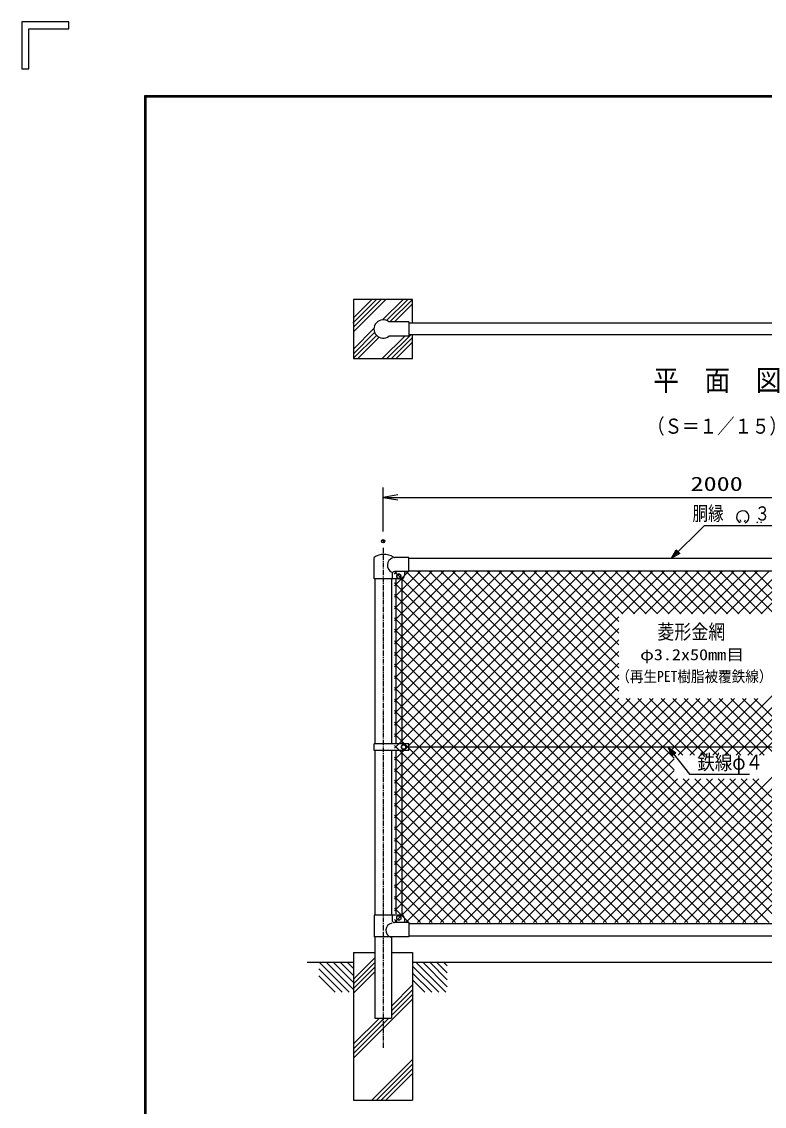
# Model space of a CAD drawing. Units: millimetres, scale not verified. Extents: x -4425 to 4425, y -3150 to 3150.
# Drawn here: x -4425 to -2165, y -152 to 3150 of the extents above; entities that cross this region are included whole.
import ezdxf
from ezdxf.enums import TextEntityAlignment as Align

# ---------------------------------------------------------------- set-up
doc = ezdxf.new("R2010")
doc.units = ezdxf.units.MM
doc.header["$LTSCALE"] = 20
doc.header["$PDMODE"] = 32
doc.header["$PDSIZE"] = 10
doc.linetypes.add('USER1', pattern=[1.125, 0.75, -0.125, 0.125, -0.125])
for name, color, linetype, lineweight in [('0-2_1', 7, 'Continuous', 25), ('0-3_10', 4, 'Continuous', 25), ('0-4_11', 4, 'Continuous', 25), ('0-6_14', 7, 'Continuous', 25), ('0-7_EXTCNT-L', 2, 'Continuous', 25), ('0-8_0', 7, 'Continuous', 25), ('0-C_WAKU', 7, 'Continuous', 25)]:
    doc.layers.add(name, color=color, linetype=linetype, lineweight=lineweight)
doc.layers.add('0-9_DEFPOINTS', color=7, linetype='Continuous')
doc.styles.add('ＭＳ ゴシック', font='')
doc.styles.get('ＭＳ ゴシック').set_extended_font_data('MS Gothic')

# ---------------------------------------------------------------- blocks, each defined once
blk = doc.blocks.new('DARROWS')
at = {"layer": '0-8_0', "color": 2}
blk.add_line((0, 0), (-19.982, 0), dxfattribs=at)
blk.add_lwpolyline([(-20, -3.333), (0, 0), (-20, 3.333)], dxfattribs=at)

msp = doc.modelspace()

# ---------------------------------------------------------------- linework, layer by layer
at = {"layer": '0-2_1', "color": 4}
for p, q in [((-3417.48, 2231.8), (-3344.98, 2304.3)), ((-3415.42, 2205.57), (-3316.7, 2304.3)), ((-3415.42, 2219.72), (-3330.84, 2304.3)), ((-3415.42, 2248), (-3359.12, 2304.3)), ((-3326.59, 2242.17), (-3264.46, 2304.3)), ((-3314.6, 2240.02), (-3250.32, 2304.3)), ((-3304.68, 2235.8), (-3236.18, 2304.3)), ((-3290.53, 2235.8), (-3235.42, 2290.91)), ((-3415.42, 2153.34), (-3353.29, 2215.46)), ((-3415.42, 2139.2), (-3351.14, 2203.48)), ((-3415.42, 2125.06), (-3345.52, 2194.95)), ((-3402.03, 2124.3), (-3337.28, 2189.05)), ((-3327.83, 2124.3), (-3259.33, 2192.8)), ((-3313.69, 2124.3), (-3241.19, 2196.8)), ((-3299.55, 2124.3), (-3235.42, 2188.43)), ((-3285.4, 2124.3), (-3235.42, 2174.28)), ((-2235.46, 1627.01), (-2238.52, 1633.58)), ((-2225.39, 1627), (-2221.77, 1633.28)), ((-3415.42, 234.65), (-3350.82, 299.25)), ((-3415.42, 220.5), (-3350.82, 285.1)), ((-3415.42, 206.36), (-3350.82, 270.96)), ((-3415.42, 192.22), (-3350.82, 256.82)), ((-3300.02, 152.91), (-3235.42, 217.51)), ((-3300.02, 137.91), (-3235.42, 202.51)), ((-3415.42, -5.77), (-3235.42, 174.23)), ((-3300.02, 123.77), (-3235.42, 188.37)), ((-3415.42, 37.51), (-3336.56, 116.38)), ((-3415.42, 22.52), (-3321.56, 116.38)), ((-3415.42, 8.37), (-3307.42, 116.38)), ((-3359.43, -133.62), (-3235.42, -9.62)), ((-3345.28, -133.62), (-3235.42, -23.76)), ((-3331.14, -133.62), (-3235.42, -37.9)), ((-3317, -133.62), (-3235.42, -52.04))]:
    msp.add_line(p, q, dxfattribs=at)
at = {"layer": '0-2_1'}
for p, q in [((-3247.42, 2235.8), (-3307.64, 2235.8)), ((-3247.42, 2235.8), (-3247.42, 2192.8)), ((-1403.42, 2231.8), (-3247.42, 2231.8)), ((-3247.42, 2192.8), (-3307.64, 2192.8)), ((-1403.42, 2196.8), (-3247.42, 2196.8)), ((-3247.42, 1516.38), (-1403.41, 1516.38)), ((-3270.42, 1453.88), (-3352.92, 1453.88)), ((-3350.82, 1453.88), (-3350.82, 951.37)), ((-3300.02, 1453.88), (-3300.02, 951.37)), ((-3297.92, 1468.88), (-3297.92, 1453.88)), ((-3260.42, 1468.88), (-3260.42, 1463.88)), ((-3247.42, 1478.38), (-1403.41, 1478.38)), ((-3350.82, 931.38), (-3350.82, 429.88)), ((-3300.02, 931.38), (-3300.02, 429.88)), ((-3286.92, 931.38), (-3286.92, 433.88)), ((-3267.92, 931.38), (-3267.92, 433.88)), ((-1403.41, 941.38), (-3247.42, 941.38)), ((-3270.42, 429.88), (-3352.92, 429.88)), ((-3297.92, 429.88), (-3297.92, 413.87)), ((-3267.92, 433.94), (-3264.42, 430.74)), ((-3260.42, 419.88), (-3260.42, 406.87)), ((-3247.42, 404.38), (-1403.41, 404.38)), ((-3350.82, 363.88), (-3350.82, 116.38)), ((-3300.02, 363.88), (-3300.02, 116.38)), ((-3247.42, 366.38), (-1403.41, 366.38)), ((-3415.42, 316.38), (-3350.82, 316.38)), ((-3415.42, 316.38), (-3415.42, -133.62)), ((-3300.02, 316.38), (-3235.42, 316.38)), ((-3235.42, 316.38), (-3235.42, -133.62)), ((-3350.82, 116.38), (-3300.02, 116.38)), ((-3415.42, -133.62), (-3235.42, -133.62))]:
    msp.add_line(p, q, dxfattribs=at)
for points in [[(-3235.42, 2231.8), (-3235.42, 2304.3), (-3415.42, 2304.3), (-3415.42, 2124.3)], [(-3415.42, 2124.3), (-3235.42, 2124.3), (-3235.42, 2196.8)]]:
    msp.add_lwpolyline(points, dxfattribs=at)
for points in [[(-3277.42, 1468.88), (-3283.92, 1465.13), (-3283.92, 1457.62), (-3277.42, 1453.87), (-3270.92, 1457.62), (-3270.92, 1465.13)], [(-3277.42, 413.87), (-3283.92, 417.63), (-3283.92, 425.13), (-3277.42, 428.88), (-3270.92, 425.13), (-3270.92, 417.63)]]:
    msp.add_lwpolyline(points, close=True, dxfattribs=at)
at = {"layer": '0-2_1', "color": 4}
msp.add_lwpolyline([(-2445.92, 914.73), (-2457.33, 941.38), (-2434.13, 924)], close=True, dxfattribs=at)
for points in [[(-2457.33, 941.38), (-2392.59, 859.03), (-2210.19, 859.03)], [(-2442.97, 917.05), (-2448.68, 930.37), (-2437.08, 921.68)]]:
    msp.add_lwpolyline(points, dxfattribs=at)
at = {"layer": '0-2_1'}
for centre in [(-3277.42, 1461.38), (-3277.42, 421.38)]:
    msp.add_circle(centre, 6.5, dxfattribs=at)
for centre, radius, start, end in [((-3325.42, 2214.3), 27.9, 50.40737, 309.59051), ((-3288.65, 1495.12), 23.62, 110.71131, 242.59012), ((-3290.92, 1468.88), 7, 90, 180), ((-3270.42, 1463.88), 10, 270, 0), ((-3253.42, 1468.88), 7, 90, 180), ((-3270.42, 419.88), 10, 0, 90), ((-3295.27, 383.35), 21.8, 98.96718, 253.42868), ((-3290.92, 413.87), 7, 180.00189, 270)]:
    msp.add_arc(centre, radius, start, end, dxfattribs=at)
at = {"layer": '0-2_1', "color": 4}
for centre, radius, start, end in [((-2230.42, 1642.12), 19, 292.92895, 245.65759), ((-2187.42, 1626.64), 2, 245.55066, 10.6575), ((-2173.42, 1626.63), 2, 169.34241, 276.63708)]:
    msp.add_arc(centre, radius, start, end, dxfattribs=at)
at = {"layer": '0-3_10', "linetype": 'USER1'}
msp.add_line((-3325.42, 1547.94), (-3325.42, 24.77), dxfattribs=at)
at = {"layer": '0-3_10'}
for points in [[(-2447.42, 1516.38), (-2347.42, 1616.38), (-1909.02, 1616.38)], [(-2424.97, 1533.52), (-2437.52, 1526.28), (-2430.28, 1538.83)]]:
    msp.add_lwpolyline(points, dxfattribs=at)
msp.add_lwpolyline([(-2422.32, 1530.87), (-2447.42, 1516.38), (-2432.93, 1541.48)], close=True, dxfattribs=at)
at = {"layer": '0-4_11', "color": 7}
for p, q in [((-3556.06, 286.38), (-3415.42, 286.38)), ((-3235.42, 286.38), (-1415.42, 286.38))]:
    msp.add_line(p, q, dxfattribs=at)
at = {"layer": '0-4_11'}
for p, q in [((-3520.83, 266.12), (-3449.7, 194.99)), ((-3519.87, 286.38), (-3428.48, 194.99)), ((-3498.66, 286.38), (-3415.42, 203.14)), ((-3477.44, 286.38), (-3415.42, 224.35)), ((-3456.23, 286.38), (-3415.42, 245.56)), ((-3435.02, 286.38), (-3415.42, 266.78)), ((-3235.42, 274.66), (-3155.67, 194.91)), ((-3225.92, 286.38), (-3134.45, 194.91)), ((-3204.7, 286.38), (-3130.01, 211.68)), ((-3183.49, 286.38), (-3130.01, 232.89)), ((-3162.28, 286.38), (-3130.01, 254.11)), ((-3141.07, 286.38), (-3130.01, 275.32)), ((-3520.83, 244.9), (-3470.91, 194.99)), ((-3235.42, 253.45), (-3176.88, 194.91)), ((-3235.42, 232.23), (-3198.09, 194.91))]:
    msp.add_line(p, q, dxfattribs=at)
at = {"layer": '0-6_14'}
for p, q in [((-3352.92, 1453.88), (-3352.92, 1518.87)), ((-3247.42, 1518.87), (-3290.95, 1518.87)), ((-3247.42, 1475.88), (-3247.42, 1518.87)), ((-3247.42, 1475.88), (-3290.92, 1475.88)), ((-3286.92, 1453.88), (-3286.92, 951.37)), ((-3267.92, 1453.88), (-3267.92, 951.37)), ((-3352.92, 931.38), (-3352.92, 951.37)), ((-3247.42, 951.37), (-3352.92, 951.37)), ((-3247.42, 931.38), (-3352.92, 931.38)), ((-3247.42, 931.38), (-3247.42, 951.37)), ((-3352.92, 429.88), (-3352.92, 363.88)), ((-3247.42, 406.87), (-3290.92, 406.87)), ((-3247.42, 406.87), (-3247.42, 363.88)), ((-3247.42, 363.88), (-3352.92, 363.88))]:
    msp.add_line(p, q, dxfattribs=at)
msp.add_lwpolyline([(-3262.92, 948.88), (-3269.42, 945.13), (-3269.42, 937.62), (-3262.92, 933.87), (-3256.42, 937.62), (-3256.42, 945.13)], close=True, dxfattribs=at)
msp.add_circle((-3262.92, 941.38), 6.5, dxfattribs=at)
for centre, radius, start, end in [((-3322.66, 1472.95), 55, 58.08677, 123.37274), ((-3290.95, 1523.87), 5, 238.08846, 270)]:
    msp.add_arc(centre, radius, start, end, dxfattribs=at)
at = {"layer": '0-7_EXTCNT-L', "color": 1}
msp.add_line((-3325.42, 1597.94), (-3325.42, 1731.6), dxfattribs=at)
at = {"layer": '0-7_EXTCNT-L'}
msp.add_line((-3280.42, 1701.6), (-1370.42, 1701.6), dxfattribs=at)
at = {"layer": '0-8_0'}
for p, q in [((-3290.92, 690.28), (-2505.32, 1475.88)), ((-3290.92, 725.63), (-2540.67, 1475.88)), ((-3290.92, 760.99), (-2576.03, 1475.88)), ((-3290.92, 796.34), (-2611.38, 1475.88)), ((-3290.92, 831.7), (-2646.74, 1475.88)), ((-3290.92, 867.05), (-2682.09, 1475.88)), ((-3290.92, 902.41), (-2717.45, 1475.88)), ((-3290.92, 937.76), (-2752.8, 1475.88)), ((-3290.92, 973.12), (-2788.16, 1475.88)), ((-3290.92, 1008.47), (-2823.52, 1475.88)), ((-3290.92, 1043.83), (-2858.87, 1475.88)), ((-3290.92, 1079.19), (-2894.23, 1475.88)), ((-3290.92, 1114.54), (-2929.58, 1475.88)), ((-3290.92, 1149.9), (-2964.94, 1475.88)), ((-3290.92, 1185.25), (-3000.29, 1475.88)), ((-3290.92, 1220.61), (-3035.65, 1475.88)), ((-3290.92, 1255.96), (-3071, 1475.88)), ((-3290.92, 1291.32), (-3106.36, 1475.88)), ((-3290.92, 1326.67), (-3141.71, 1475.88)), ((-3290.92, 1362.03), (-3177.07, 1475.88)), ((-3290.92, 1397.38), (-3212.42, 1475.88)), ((-3290.92, 1432.74), (-3247.78, 1475.88)), ((-3290.92, 1468.09), (-3283.14, 1475.88)), ((-2221.12, 406.87), (-3290.12, 1475.88)), ((-2185.76, 406.87), (-3254.77, 1475.88)), ((-2150.41, 406.87), (-3219.41, 1475.88)), ((-2115.05, 406.87), (-3184.06, 1475.88)), ((-2079.7, 406.87), (-3148.7, 1475.88)), ((-2044.34, 406.87), (-3113.35, 1475.88)), ((-2008.99, 406.87), (-3077.99, 1475.88)), ((-2438.98, 872.22), (-3042.64, 1475.88)), ((-2438.98, 907.57), (-3007.28, 1475.88)), ((-2607.58, 1111.54), (-2971.93, 1475.88)), ((-2607.58, 1146.89), (-2936.57, 1475.88)), ((-2607.58, 1182.25), (-2901.21, 1475.88)), ((-2607.58, 1217.6), (-2865.86, 1475.88)), ((-2607.58, 1252.96), (-2830.5, 1475.88)), ((-2607.58, 1288.31), (-2795.15, 1475.88)), ((-2607.58, 1323.67), (-2759.79, 1475.88)), ((-2595.72, 1347.16), (-2724.44, 1475.88)), ((-2560.36, 1347.16), (-2689.08, 1475.88)), ((-2525.01, 1347.16), (-2653.73, 1475.88)), ((-2489.65, 1347.16), (-2618.37, 1475.88)), ((-2598.68, 1347.16), (-2469.96, 1475.88)), ((-2584.37, 406.87), (-1515.37, 1475.88)), ((-2454.3, 1347.16), (-2583.02, 1475.88)), ((-2563.33, 1347.16), (-2434.61, 1475.88)), ((-2549.02, 406.87), (-1480.01, 1475.88)), ((-2418.94, 1347.16), (-2547.66, 1475.88)), ((-2527.97, 1347.16), (-2399.25, 1475.88)), ((-2513.66, 406.87), (-1444.66, 1475.88)), ((-2383.59, 1347.16), (-2512.31, 1475.88)), ((-2492.62, 1347.16), (-2363.9, 1475.88)), ((-2478.31, 406.87), (-1409.3, 1475.88)), ((-2348.23, 1347.16), (-2476.95, 1475.88)), ((-2457.26, 1347.16), (-2328.54, 1475.88)), ((-2442.95, 406.87), (-1373.95, 1475.88)), ((-2312.88, 1347.16), (-2441.6, 1475.88)), ((-2421.91, 1347.16), (-2293.19, 1475.88)), ((-2407.6, 406.87), (-1360.42, 1454.05)), ((-2277.52, 1347.16), (-2406.24, 1475.88)), ((-2386.55, 1347.16), (-2257.83, 1475.88)), ((-2242.16, 1347.16), (-2370.88, 1475.88)), ((-2351.19, 1347.16), (-2222.47, 1475.88)), ((-2206.81, 1347.16), (-2335.53, 1475.88)), ((-2321.48, 917.25), (-1762.86, 1475.88)), ((-2315.84, 1347.16), (-2187.12, 1475.88)), ((-2171.45, 1347.16), (-2300.17, 1475.88)), ((-2286.13, 917.25), (-1727.5, 1475.88)), ((-2280.48, 1347.16), (-2151.76, 1475.88)), ((-1360.42, 571.48), (-2264.82, 1475.88)), ((-2250.77, 917.25), (-1692.14, 1475.88)), ((-2245.13, 1347.16), (-2116.41, 1475.88)), ((-1360.42, 606.83), (-2229.46, 1475.88)), ((-2215.42, 917.25), (-1656.79, 1475.88)), ((-2209.77, 1347.16), (-2081.05, 1475.88)), ((-1360.42, 642.19), (-2194.11, 1475.88)), ((-2180.06, 917.25), (-1621.43, 1475.88)), ((-2174.42, 1347.16), (-2045.7, 1475.88)), ((-2256.48, 406.87), (-3290.92, 1441.32)), ((-2291.83, 406.87), (-3290.92, 1405.96)), ((-2372.24, 406.87), (-1360.42, 1418.7)), ((-2327.19, 406.87), (-3290.92, 1370.61)), ((-2336.88, 406.87), (-1360.42, 1383.34)), ((-3290.92, 654.92), (-2607.58, 1338.26)), ((-2362.54, 406.87), (-3290.92, 1335.25)), ((-2301.53, 406.87), (-1360.42, 1347.98)), ((-3290.92, 619.57), (-2607.58, 1302.9)), ((-2397.9, 406.87), (-3290.92, 1299.9)), ((-2266.17, 406.87), (-1360.42, 1312.63)), ((-3290.92, 584.21), (-2607.58, 1267.54)), ((-2433.25, 406.87), (-3290.92, 1264.54)), ((-2230.82, 406.87), (-1360.42, 1277.27)), ((-3290.92, 548.86), (-2607.58, 1232.19)), ((-2468.61, 406.87), (-3290.92, 1229.19)), ((-2195.46, 406.87), (-1360.42, 1241.92)), ((-3290.92, 513.5), (-2607.58, 1196.83)), ((-2503.96, 406.87), (-3290.92, 1193.83)), ((-3290.92, 478.14), (-2607.58, 1161.48)), ((-2539.32, 406.87), (-3290.92, 1158.48)), ((-3290.92, 442.79), (-2607.58, 1126.12)), ((-2574.67, 406.87), (-3290.92, 1123.12)), ((-3290.92, 407.43), (-2607.58, 1090.77)), ((-2610.03, 406.87), (-3290.92, 1087.76)), ((-3256.12, 406.87), (-2573.78, 1089.21)), ((-3220.77, 406.87), (-2538.43, 1089.21)), ((-3185.41, 406.87), (-2503.07, 1089.21)), ((-3150.06, 406.87), (-2467.72, 1089.21)), ((-3114.7, 406.87), (-2432.36, 1089.21)), ((-3079.35, 406.87), (-2397.01, 1089.21)), ((-3043.99, 406.87), (-2361.65, 1089.21)), ((-3008.64, 406.87), (-2326.3, 1089.21)), ((-2973.28, 406.87), (-2290.94, 1089.21)), ((-2413.3, 917.25), (-2585.26, 1089.21)), ((-2377.94, 917.25), (-2549.91, 1089.21)), ((-2342.59, 917.25), (-2514.55, 1089.21)), ((-2307.23, 917.25), (-2479.2, 1089.21)), ((-2271.88, 917.25), (-2443.84, 1089.21)), ((-2427.55, 917.25), (-2255.58, 1089.21)), ((-2236.52, 917.25), (-2408.49, 1089.21)), ((-2392.19, 917.25), (-2220.23, 1089.21)), ((-2201.17, 917.25), (-2373.13, 1089.21)), ((-2356.84, 917.25), (-2184.87, 1089.21)), ((-2165.81, 917.25), (-2337.77, 1089.21)), ((-1620.08, 406.87), (-2302.42, 1089.21)), ((-1584.72, 406.87), (-2267.06, 1089.21)), ((-1549.37, 406.87), (-2231.71, 1089.21)), ((-1514.01, 406.87), (-2196.35, 1089.21)), ((-2645.38, 406.87), (-3290.92, 1052.41)), ((-2680.74, 406.87), (-3290.92, 1017.05)), ((-2716.09, 406.87), (-3290.92, 981.7)), ((-2751.45, 406.87), (-3290.92, 946.34)), ((-2786.81, 406.87), (-3290.92, 910.99)), ((-2937.93, 406.87), (-2438.98, 905.82)), ((-2822.16, 406.87), (-3290.92, 875.63)), ((-2902.57, 406.87), (-2438.98, 870.47)), ((-2857.52, 406.87), (-3290.92, 840.28)), ((-2867.21, 406.87), (-2429.06, 845.03)), ((-2831.86, 406.87), (-2393.71, 845.03)), ((-2796.5, 406.87), (-2358.35, 845.03)), ((-2761.15, 406.87), (-2322.99, 845.03)), ((-2725.79, 406.87), (-2287.64, 845.03)), ((-2690.44, 406.87), (-2252.28, 845.03)), ((-2655.08, 406.87), (-2216.93, 845.03)), ((-2619.73, 406.87), (-2181.57, 845.03)), ((-1973.63, 406.87), (-2411.79, 845.03)), ((-1938.28, 406.87), (-2376.43, 845.03)), ((-1902.92, 406.87), (-2341.08, 845.03)), ((-1867.57, 406.87), (-2305.72, 845.03)), ((-1832.21, 406.87), (-2270.37, 845.03)), ((-1796.86, 406.87), (-2235.01, 845.03)), ((-1761.5, 406.87), (-2199.65, 845.03)), ((-2892.87, 406.87), (-3290.92, 804.92)), ((-2928.23, 406.87), (-3290.92, 769.57)), ((-2963.58, 406.87), (-3290.92, 734.21)), ((-2998.94, 406.87), (-3290.92, 698.86)), ((-3034.29, 406.87), (-3290.92, 663.5)), ((-3069.65, 406.87), (-3290.92, 628.14)), ((-3105, 406.87), (-3290.92, 592.79)), ((-3140.36, 406.87), (-3290.92, 557.43)), ((-3175.71, 406.87), (-3290.92, 522.08)), ((-3211.07, 406.87), (-3290.92, 486.72)), ((-3246.42, 406.87), (-3290.92, 451.37)), ((-3281.78, 406.87), (-3290.92, 416.01))]:
    msp.add_line(p, q, dxfattribs=at)
at = {"layer": '0-9_DEFPOINTS'}
msp.add_point((-3325.42, 1567.94), dxfattribs=at)
at = {"layer": '0-C_WAKU'}
for p, q in [((-4281.91, 3150), (-4425.16, 3150)), ((-4403.67, 3006.75), (-4403.67, 3128.51)), ((-4048.16, 2923), (4197.84, 2923)), ((-4048.16, -2923), (-4048.16, 2923))]:
    msp.add_line(p, q, dxfattribs=at)
for points in [[(-4425.16, 3150), (-4425.16, 3006.75), (-4403.67, 3006.75)], [(-4403.67, 3128.51), (-4281.91, 3128.51), (-4281.91, 3150)], [(-4046.16, -2921), (-4046.16, 2921), (4195.84, 2921)]]:
    msp.add_lwpolyline(points, dxfattribs=at)
msp.add_lwpolyline([(-4050.16, 2925), (4199.84, 2925), (4199.84, -2925), (-4050.16, -2925)], close=True, dxfattribs=at)

# ---------------------------------------------------------------- block references
at = {"layer": '0-7_EXTCNT-L', "xscale": 2.25, "yscale": 2.25, "rotation": 180}
msp.add_blockref('DARROWS', (-3325.42, 1701.6), dxfattribs=at)

# ---------------------------------------------------------------- texts
at = {"layer": '0-2_1', "color": 4, "style": 'ＭＳ ゴシック'}
for s, height, width, p in [('平\u3000面\u3000図', 63.64, 0.9, (-2503.26, 2007.31)), ('（Ｓ＝１／１５）', 45.89, 0.85, (-2521.69, 1881.72)), ('胴縁\u3000\u3000３８．１×１．６', 43.3, 0.8, (-2383.47, 1618.06)), ('菱形金網', 44.57, 0.85, (-2490.47, 1256.61)), ('鉄線φ４', 45.89, 0.85, (-2368.89, 858.7))]:
    msp.add_text(s, height=height, dxfattribs=dict(at, width=width)).set_placement(p, align=Align.BOTTOM_LEFT)
at = {"layer": '0-7_EXTCNT-L', "color": 3, "style": 'ＭＳ ゴシック', "width": 1.35}
msp.add_text('2000', height=43.26, dxfattribs=at).set_placement((-2389.54, 1708.28), align=Align.BOTTOM_LEFT)
at = {"layer": '0-7_EXTCNT-L', "color": 4, "style": 'ＭＳ ゴシック'}
for s, width, p in [('φ3.2x50mm目', 1.2, (-2542.88, 1195.81)), ('（再生PET樹脂被覆鉄線）', 0.9, (-2615.49, 1129.48))]:
    msp.add_text(s, height=33.67, dxfattribs=dict(at, width=width)).set_placement(p, align=Align.BOTTOM_LEFT)

doc.saveas('drawing.dxf')
